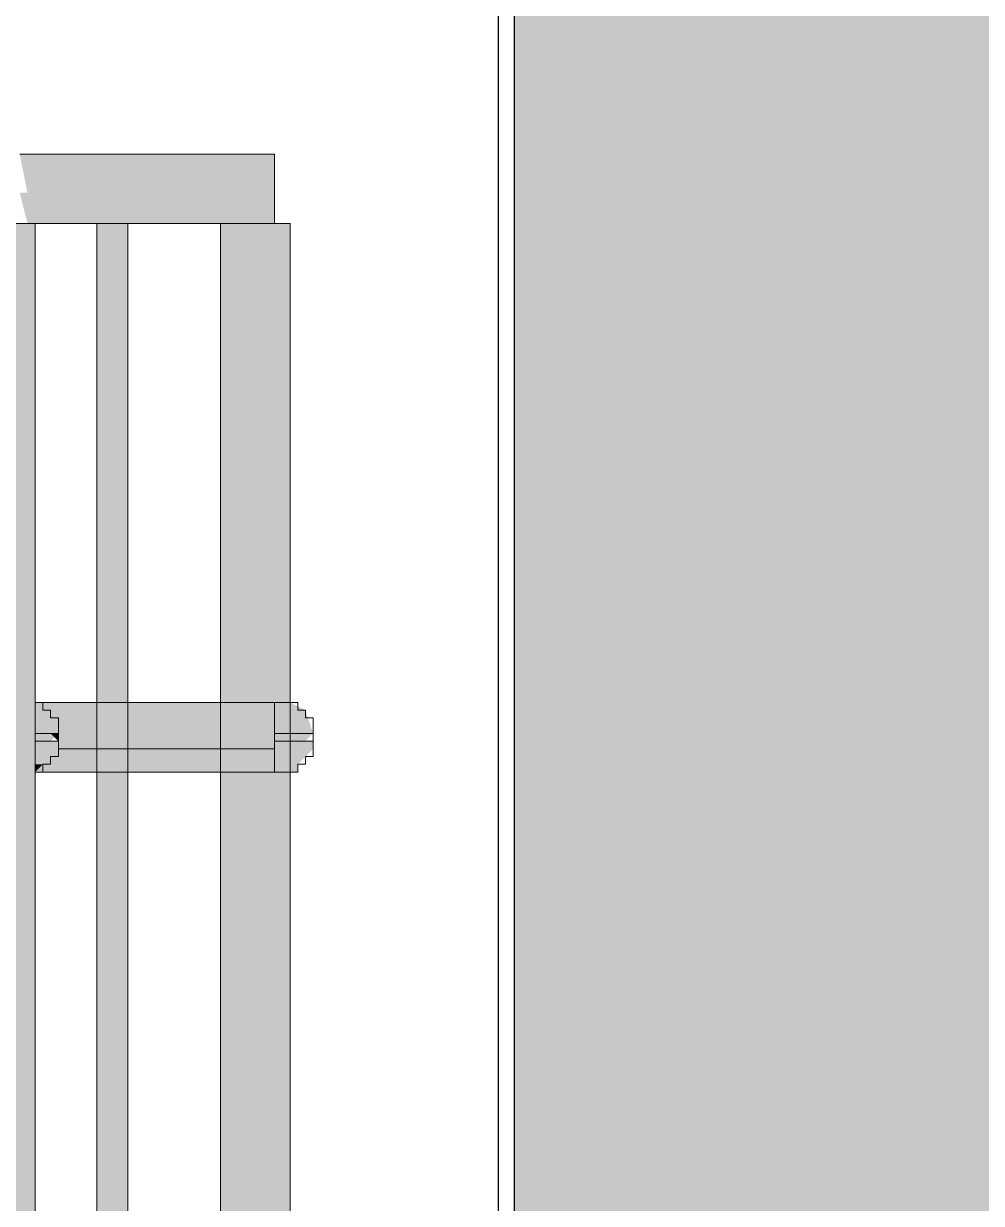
# Model space of a CAD drawing. Header units: millimetres. Extents: x -11345 to 411485, y -9810 to 73012.
# Drawn here: x 116058 to 116583, y -1275 to -629 of the extents above; entities that cross this region are included whole.
import ezdxf

# ---------------------------------------------------------------- set-up
doc = ezdxf.new("R2010")
doc.units = ezdxf.units.MM
doc.layers.add('PDF _Линии', color=7, linetype='Continuous')
doc.layers.add('PDF _Ограждение', color=7, linetype='Continuous', true_color=0x7f7f7f)
doc.layers.add('PDF _Стены штриховка поверхности', color=7, linetype='Continuous', true_color=0xcacbcc)

msp = doc.modelspace()

# ---------------------------------------------------------------- hatches: boundary and pattern name
at = {"layer": 'PDF _Стены штриховка поверхности', "true_color": 0xfbfbf4, "transparency": 33554687}
h = msp.add_hatch(color=7, dxfattribs=at)
h.paths.add_polyline_path([(116326.6141, 1508.93972), (116326.6141, -1690.91046), (117545.60464, -1690.91046), (117545.60464, 1394.65935), (117456.71992, 1394.65935), (117456.71992, 1508.93972), (118489.47579, 1508.93972), (118489.47579, 1707.8722), (118502.17361, 1707.8722), (118502.17361, 2101.50456), (118451.38234, 2097.27196), (118451.38234, 1927.96772), (118315.93895, 1927.96772), (118315.93895, 2101.50456), (118091.61082, 2097.27196), (118091.61082, 1927.96772), (117956.16743, 1927.96772), (117956.16743, 2101.50456), (117710.67628, 2097.27196), (117710.67628, 1927.96772), (117579.46549, 1927.96772), (117579.46549, 1936.43293), (117575.23289, 2101.50456), (117452.48731, 2101.50456), (117452.48731, 3036.9105), (116335.07931, 3036.9105), (116318.14889, 3032.67789), (116318.14889, 1508.93972)])
h.paths.add_polyline_path([(117304.3461, -1445.41931), (117304.3461, 1834.85038), (117295.88089, 1834.85038), (117295.88089, 1970.29378), (117397.46343, 1970.29378), (117397.46343, 1834.85038), (117388.99822, 1834.85038), (117388.99822, 1576.66141), (117401.69604, 1576.66141), (117401.69604, 1555.49838), (117384.76561, 1555.49838), (117388.99822, 1508.93972), (117384.76561, 1508.93972), (117384.76561, 1394.65935), (117388.99822, -323.7787), (117401.69604, -323.7787), (117401.69604, -344.94173), (117384.76561, -344.94173), (117388.99822, -1280.34767), (117388.99822, -1331.13894), (117401.69604, -1331.13894), (117401.69604, -1348.06937), (117384.76561, -1348.06937), (117384.76561, -1449.65191), (117380.53301, -1458.11712), (117372.0678, -1466.58234), (117355.13737, -1475.04755), (117350.90477, -1479.28015), (117342.43955, -1479.28015), (117325.50913, -1475.04755), (117321.27652, -1466.58234), (117312.81131, -1462.34973), (117308.57871, -1449.65191)], flags=0)

# ---------------------------------------------------------------- linework, layer by layer
at = {"layer": 'PDF _Линии', "lineweight": 30}
for points in [[(116318.14889, -1690.91046), (116318.14889, 3036.9105), (117452.48731, 3036.9105), (117452.48731, 1927.96772), (118502.17361, 1927.96772)], [(116326.6141, 1508.93972), (116326.6141, -1690.91046)]]:
    msp.add_lwpolyline(points, dxfattribs=at)
at = {"layer": 'PDF _Ограждение', "color": 7, "lineweight": 9}
for points in [[(116064.19253, -738.5741), (116195.40331, -738.5741), (116195.40331, -721.64367), (116195.40331, -700.48064), (116055.72732, -700.48064)], [(116026.09907, -1889.84294), (116026.09907, -738.5741), (116043.0295, -738.5741), (116064.19253, -738.5741), (116064.19253, -1889.84294)], [(116114.9838, -738.5741), (116106.51859, -738.5741), (116098.05338, -738.5741)], [(116203.86853, -738.5741), (116186.9381, -738.5741), (116165.77507, -738.5741)], [(116064.19253, -1039.08913), (116195.40331, -1039.08913), (116195.40331, -1022.1587), (116195.40331, -1000.99567), (116064.19253, -1000.99567), (116068.42513, -1000.99567), (116068.42513, -1005.22828), (116072.65774, -1005.22828), (116072.65774, -1009.46088), (116076.89035, -1009.46088), (116076.89035, -1013.69349), (116076.89035, -1017.92609), (116076.89035, -1022.1587), (116076.89035, -1026.39131), (116076.89035, -1030.62391), (116072.65774, -1030.62391), (116072.65774, -1034.85652), (116068.42513, -1034.85652), (116068.42513, -1039.08913), (116064.19253, -1039.08913), (116068.42513, -1039.08913), (116068.42513, -1034.85652), (116072.65774, -1034.85652), (116072.65774, -1030.62391), (116076.89035, -1030.62391), (116076.89035, -1026.39131), (116076.89035, -1022.1587), (116076.89035, -1017.92609), (116076.89035, -1013.69349), (116076.89035, -1009.46088), (116072.65774, -1009.46088), (116072.65774, -1005.22828), (116068.42513, -1005.22828), (116068.42513, -1000.99567), (116064.19253, -1000.99567)], [(116216.56635, -1017.92609), (116216.56635, -1017.92609)], [(116216.56635, -1017.92609), (116216.56635, -1017.92609)]]:
    msp.add_lwpolyline(points, dxfattribs=at)
at = {"layer": 'PDF _Ограждение', "color": 7, "lineweight": 9, "ltscale": 3.59821}
msp.add_lwpolyline([(116098.05338, -738.5741), (116098.05338, -1800.95821)], close=True, dxfattribs=at)
msp.add_lwpolyline([(116114.9838, -738.5741), (116114.9838, -1800.95821)], dxfattribs=at)
at = {"layer": 'PDF _Ограждение', "color": 7, "lineweight": 9, "ltscale": 4.487179}
msp.add_lwpolyline([(116165.77507, -1889.84294), (116165.77507, -738.5741)], dxfattribs=at)
at = {"layer": 'PDF _Ограждение', "color": 7, "lineweight": 9, "ltscale": 4.529511}
msp.add_lwpolyline([(116203.86853, -738.5741), (116203.86853, -1889.84294)], dxfattribs=at)
at = {"layer": 'PDF _Ограждение', "color": 7, "lineweight": 9}
for points in [[(116195.40331, -1039.08913), (116199.63592, -1039.08913), (116203.86853, -1039.08913), (116208.10113, -1039.08913), (116208.10113, -1034.85652), (116212.33374, -1034.85652), (116212.33374, -1030.62391), (116216.56635, -1030.62391), (116216.56635, -1026.39131), (116216.56635, -1022.1587), (116216.56635, -1017.92609), (116216.56635, -1013.69349), (116216.56635, -1009.46088), (116212.33374, -1009.46088), (116212.33374, -1005.22828), (116208.10113, -1005.22828), (116208.10113, -1000.99567), (116203.86853, -1000.99567), (116199.63592, -1000.99567), (116195.40331, -1000.99567), (116199.63592, -1000.99567), (116203.86853, -1000.99567), (116208.10113, -1000.99567), (116208.10113, -1005.22828), (116212.33374, -1005.22828), (116212.33374, -1009.46088), (116216.56635, -1009.46088), (116216.56635, -1013.69349), (116216.56635, -1017.92609), (116216.56635, -1022.1587), (116216.56635, -1026.39131), (116216.56635, -1030.62391), (116212.33374, -1030.62391), (116212.33374, -1034.85652), (116208.10113, -1034.85652), (116208.10113, -1039.08913), (116203.86853, -1039.08913), (116199.63592, -1039.08913)], [(116216.56635, -1013.69349), (116216.56635, -1009.46088), (116212.33374, -1009.46088), (116212.33374, -1005.22828), (116208.10113, -1005.22828), (116208.10113, -1000.99567), (116203.86853, -1000.99567), (116208.10113, -1000.99567), (116208.10113, -1005.22828), (116212.33374, -1005.22828), (116212.33374, -1009.46088), (116216.56635, -1009.46088)], [(116216.56635, -1026.39131), (116216.56635, -1022.1587)], [(116203.86853, -1039.08913), (116208.10113, -1039.08913), (116208.10113, -1034.85652), (116212.33374, -1034.85652), (116212.33374, -1030.62391), (116216.56635, -1030.62391), (116212.33374, -1030.62391), (116212.33374, -1034.85652), (116208.10113, -1034.85652), (116208.10113, -1039.08913)]]:
    msp.add_lwpolyline(points, close=True, dxfattribs=at)
at = {"layer": 'PDF _Ограждение', "lineweight": 0}
for points in [[(116203.86853, -1000.99567), (116199.63592, -1000.99567), (116203.86853, -1000.99567)], [(116203.86853, -1000.99567), (116203.86853, -1000.99567), (116203.86853, -1000.99567)], [(116076.89035, -1017.92609), (116064.19253, -1017.92609), (116076.89035, -1017.92609)], [(116076.89035, -1017.92609), (116076.89035, -1017.92609), (116076.89035, -1017.92609)], [(116076.89035, -1017.92609), (116076.89035, -1017.92609), (116076.89035, -1017.92609)], [(116216.56635, -1017.92609), (116195.40331, -1017.92609), (116216.56635, -1017.92609)], [(116216.56635, -1017.92609), (116195.40331, -1017.92609), (116216.56635, -1017.92609)], [(116072.65774, -1022.1587), (116064.19253, -1022.1587), (116072.65774, -1022.1587)], [(116076.89035, -1022.1587), (116064.19253, -1022.1587), (116076.89035, -1022.1587)], [(116195.40331, -1026.39131), (116076.89035, -1026.39131), (116195.40331, -1026.39131)], [(116195.40331, -1026.39131), (116076.89035, -1026.39131), (116195.40331, -1026.39131)], [(116212.33374, -1022.1587), (116195.40331, -1022.1587), (116212.33374, -1022.1587)], [(116216.56635, -1022.1587), (116195.40331, -1022.1587), (116216.56635, -1022.1587)], [(116195.40331, -1039.08913), (116064.19253, -1039.08913), (116195.40331, -1039.08913)], [(116195.40331, -1039.08913), (116064.19253, -1039.08913), (116195.40331, -1039.08913)]]:
    msp.add_lwpolyline(points, dxfattribs=at)
for points in [[(116076.89035, -1013.69349), (116076.89035, -1013.69349), (116076.89035, -1013.69349)], [(116216.56635, -1013.69349), (116216.56635, -1013.69349), (116216.56635, -1013.69349)], [(116076.89035, -1017.92609), (116076.89035, -1017.92609), (116076.89035, -1017.92609)], [(116064.19253, -1039.08913), (116064.19253, -1039.08913), (116064.19253, -1039.08913)], [(116203.86853, -1039.08913), (116195.40331, -1039.08913), (116203.86853, -1039.08913)]]:
    msp.add_lwpolyline(points, close=True, dxfattribs=at)
at = {"layer": 'PDF _Ограждение', "transparency": 33554559}
for points in [[(116195.40331, -700.48064), (116055.72732, -700.48064), (116055.72732, -700.48064)], [(116195.40331, -700.48064), (116055.72732, -700.48064), (116195.40331, -721.64367)], [(116055.72732, -700.48064), (116195.40331, -721.64367), (116059.95992, -721.64367)], [(116195.40331, -721.64367), (116055.72732, -721.64367), (116195.40331, -738.5741)], [(116055.72732, -721.64367), (116195.40331, -738.5741), (116059.95992, -738.5741)], [(116064.19253, -738.5741), (116043.0295, -738.5741), (116064.19253, -1805.19082)], [(116043.0295, -738.5741), (116064.19253, -1805.19082), (116043.0295, -1805.19082)], [(116098.05338, -738.5741), (116098.05338, -738.5741), (116059.95992, -738.5741)], [(116098.05338, -738.5741), (116059.95992, -738.5741), (116195.40331, -738.5741)], [(116098.05338, -738.5741), (116098.05338, -916.34355), (116098.05338, -916.34355)], [(116098.05338, -916.34355), (116098.05338, -916.34355), (116098.05338, -738.5741)], [(116106.51859, -738.5741), (116098.05338, -738.5741), (116106.51859, -916.34355)], [(116098.05338, -738.5741), (116106.51859, -916.34355), (116098.05338, -916.34355)], [(116114.9838, -738.5741), (116106.51859, -738.5741), (116114.9838, -1000.99567)], [(116106.51859, -738.5741), (116114.9838, -1000.99567), (116106.51859, -1000.99567)], [(116186.9381, -738.5741), (116165.77507, -738.5741), (116186.9381, -916.34355)], [(116165.77507, -738.5741), (116186.9381, -916.34355), (116165.77507, -916.34355)], [(116203.86853, -738.5741), (116186.9381, -738.5741), (116203.86853, -1000.99567)], [(116186.9381, -738.5741), (116203.86853, -1000.99567), (116186.9381, -1000.99567)], [(116098.05338, -916.34355), (116098.05338, -1000.99567), (116098.05338, -1000.99567)], [(116098.05338, -1000.99567), (116098.05338, -1000.99567), (116098.05338, -916.34355)], [(116106.51859, -916.34355), (116098.05338, -916.34355), (116106.51859, -1000.99567)], [(116098.05338, -916.34355), (116106.51859, -1000.99567), (116098.05338, -1000.99567)], [(116186.9381, -916.34355), (116165.77507, -916.34355), (116186.9381, -1000.99567)], [(116165.77507, -916.34355), (116186.9381, -1000.99567), (116165.77507, -1000.99567)], [(116064.19253, -1000.99567), (116072.65774, -1005.22828), (116064.19253, -1005.22828)], [(116064.19253, -1000.99567), (116064.19253, -1000.99567), (116195.40331, -1000.99567)], [(116064.19253, -1000.99567), (116195.40331, -1000.99567), (116195.40331, -1000.99567)], [(116195.40331, -1000.99567), (116195.40331, -1000.99567), (116064.19253, -1000.99567)], [(116195.40331, -1000.99567), (116064.19253, -1000.99567), (116195.40331, -1005.22828)], [(116064.19253, -1000.99567), (116195.40331, -1005.22828), (116072.65774, -1005.22828)], [(116203.86853, -1000.99567), (116186.9381, -1000.99567), (116199.63592, -1000.99567)], [(116186.9381, -1000.99567), (116203.86853, -1000.99567), (116203.86853, -1000.99567)], [(116195.40331, -1000.99567), (116203.86853, -1000.99567), (116203.86853, -1000.99567)], [(116203.86853, -1000.99567), (116195.40331, -1000.99567), (116212.33374, -1005.22828)], [(116195.40331, -1000.99567), (116212.33374, -1005.22828), (116195.40331, -1005.22828)], [(116203.86853, -1000.99567), (116203.86853, -1000.99567), (116199.63592, -1000.99567)], [(116072.65774, -1005.22828), (116064.19253, -1005.22828), (116076.89035, -1017.92609)], [(116064.19253, -1005.22828), (116076.89035, -1017.92609), (116064.19253, -1017.92609)], [(116195.40331, -1005.22828), (116072.65774, -1005.22828), (116195.40331, -1009.46088)], [(116072.65774, -1005.22828), (116195.40331, -1009.46088), (116072.65774, -1009.46088)], [(116212.33374, -1005.22828), (116195.40331, -1005.22828), (116216.56635, -1017.92609)], [(116195.40331, -1005.22828), (116216.56635, -1017.92609), (116195.40331, -1017.92609)], [(116195.40331, -1009.46088), (116072.65774, -1009.46088), (116195.40331, -1017.92609)], [(116072.65774, -1009.46088), (116195.40331, -1017.92609), (116076.89035, -1017.92609)], [(116072.65774, -1013.69349), (116076.89035, -1017.92609), (116076.89035, -1017.92609)], [(116076.89035, -1013.69349), (116076.89035, -1017.92609), (116076.89035, -1017.92609)], [(116076.89035, -1017.92609), (116076.89035, -1017.92609), (116076.89035, -1013.69349)], [(116216.56635, -1013.69349), (116216.56635, -1017.92609), (116216.56635, -1017.92609)], [(116216.56635, -1017.92609), (116216.56635, -1017.92609), (116216.56635, -1013.69349)], [(116064.19253, -1017.92609), (116076.89035, -1017.92609), (116076.89035, -1017.92609)], [(116072.65774, -1017.92609), (116072.65774, -1017.92609), (116064.19253, -1017.92609)], [(116072.65774, -1017.92609), (116064.19253, -1017.92609), (116076.89035, -1017.92609)], [(116064.19253, -1017.92609), (116076.89035, -1017.92609), (116076.89035, -1017.92609)], [(116064.19253, -1017.92609), (116072.65774, -1017.92609), (116076.89035, -1017.92609)], [(116076.89035, -1017.92609), (116064.19253, -1017.92609), (116072.65774, -1022.1587)], [(116064.19253, -1017.92609), (116072.65774, -1022.1587), (116064.19253, -1022.1587)], [(116076.89035, -1017.92609), (116072.65774, -1017.92609), (116072.65774, -1017.92609)], [(116076.89035, -1022.1587), (116076.89035, -1022.1587), (116072.65774, -1017.92609)], [(116076.89035, -1022.1587), (116072.65774, -1017.92609), (116076.89035, -1017.92609)], [(116076.89035, -1017.92609), (116076.89035, -1022.1587), (116076.89035, -1022.1587)], [(116195.40331, -1017.92609), (116076.89035, -1017.92609), (116195.40331, -1022.1587)], [(116076.89035, -1017.92609), (116195.40331, -1022.1587), (116076.89035, -1022.1587)], [(116195.40331, -1017.92609), (116216.56635, -1017.92609), (116216.56635, -1017.92609)], [(116216.56635, -1017.92609), (116216.56635, -1017.92609), (116195.40331, -1017.92609)], [(116195.40331, -1017.92609), (116216.56635, -1017.92609), (116216.56635, -1017.92609)], [(116216.56635, -1017.92609), (116216.56635, -1017.92609), (116195.40331, -1017.92609)], [(116216.56635, -1017.92609), (116195.40331, -1017.92609), (116212.33374, -1022.1587)], [(116195.40331, -1017.92609), (116212.33374, -1022.1587), (116195.40331, -1022.1587)], [(116216.56635, -1017.92609), (116216.56635, -1022.1587), (116216.56635, -1022.1587)], [(116064.19253, -1022.1587), (116072.65774, -1022.1587), (116072.65774, -1022.1587)], [(116064.19253, -1022.1587), (116076.89035, -1022.1587), (116076.89035, -1022.1587)], [(116076.89035, -1022.1587), (116076.89035, -1022.1587), (116064.19253, -1022.1587)], [(116076.89035, -1022.1587), (116064.19253, -1022.1587), (116072.65774, -1022.1587)], [(116076.89035, -1022.1587), (116064.19253, -1022.1587), (116076.89035, -1026.39131)], [(116064.19253, -1022.1587), (116076.89035, -1026.39131), (116064.19253, -1026.39131)], [(116076.89035, -1026.39131), (116064.19253, -1026.39131), (116068.42513, -1034.85652)], [(116064.19253, -1026.39131), (116068.42513, -1034.85652), (116064.19253, -1034.85652)], [(116072.65774, -1022.1587), (116072.65774, -1022.1587), (116195.40331, -1022.1587)], [(116072.65774, -1022.1587), (116195.40331, -1022.1587), (116195.40331, -1022.1587)], [(116195.40331, -1022.1587), (116195.40331, -1022.1587), (116072.65774, -1022.1587)], [(116195.40331, -1022.1587), (116072.65774, -1022.1587), (116076.89035, -1022.1587)], [(116072.65774, -1022.1587), (116195.40331, -1022.1587), (116195.40331, -1022.1587)], [(116076.89035, -1026.39131), (116195.40331, -1030.62391), (116072.65774, -1030.62391)], [(116195.40331, -1022.1587), (116076.89035, -1022.1587), (116195.40331, -1026.39131)], [(116076.89035, -1022.1587), (116195.40331, -1026.39131), (116076.89035, -1026.39131)], [(116076.89035, -1026.39131), (116195.40331, -1026.39131), (116195.40331, -1026.39131)], [(116195.40331, -1026.39131), (116195.40331, -1026.39131), (116076.89035, -1026.39131)], [(116195.40331, -1026.39131), (116076.89035, -1026.39131), (116195.40331, -1030.62391)], [(116195.40331, -1022.1587), (116212.33374, -1022.1587), (116212.33374, -1022.1587)], [(116195.40331, -1022.1587), (116216.56635, -1022.1587), (116216.56635, -1022.1587)], [(116216.56635, -1022.1587), (116216.56635, -1022.1587), (116195.40331, -1022.1587)], [(116216.56635, -1022.1587), (116195.40331, -1022.1587), (116212.33374, -1022.1587)], [(116216.56635, -1022.1587), (116195.40331, -1022.1587), (116216.56635, -1026.39131)], [(116195.40331, -1022.1587), (116216.56635, -1026.39131), (116195.40331, -1026.39131)], [(116216.56635, -1026.39131), (116195.40331, -1026.39131), (116208.10113, -1034.85652)], [(116195.40331, -1026.39131), (116208.10113, -1034.85652), (116195.40331, -1034.85652)], [(116072.65774, -1030.62391), (116195.40331, -1039.08913), (116064.19253, -1039.08913)], [(116195.40331, -1030.62391), (116072.65774, -1030.62391), (116195.40331, -1039.08913)], [(116068.42513, -1034.85652), (116064.19253, -1034.85652), (116064.19253, -1039.08913)], [(116064.19253, -1034.85652), (116064.19253, -1039.08913), (116064.19253, -1039.08913)], [(116064.19253, -1039.08913), (116195.40331, -1039.08913), (116195.40331, -1039.08913)], [(116195.40331, -1039.08913), (116195.40331, -1039.08913), (116064.19253, -1039.08913)], [(116098.05338, -1039.08913), (116098.05338, -1039.08913), (116064.19253, -1039.08913)], [(116098.05338, -1039.08913), (116064.19253, -1039.08913), (116195.40331, -1039.08913)], [(116098.05338, -1039.08913), (116098.05338, -1398.86064), (116098.05338, -1398.86064)], [(116098.05338, -1398.86064), (116098.05338, -1398.86064), (116098.05338, -1039.08913)], [(116106.51859, -1039.08913), (116098.05338, -1039.08913), (116106.51859, -1398.86064)], [(116098.05338, -1039.08913), (116106.51859, -1398.86064), (116098.05338, -1398.86064)], [(116114.9838, -1039.08913), (116106.51859, -1039.08913), (116114.9838, -1398.86064)], [(116106.51859, -1039.08913), (116114.9838, -1398.86064), (116106.51859, -1398.86064)], [(116186.9381, -1039.08913), (116165.77507, -1039.08913), (116186.9381, -1398.86064)], [(116165.77507, -1039.08913), (116186.9381, -1398.86064), (116165.77507, -1398.86064)], [(116203.86853, -1039.08913), (116186.9381, -1039.08913), (116203.86853, -1398.86064)], [(116186.9381, -1039.08913), (116203.86853, -1398.86064), (116186.9381, -1398.86064)], [(116208.10113, -1034.85652), (116195.40331, -1034.85652), (116208.10113, -1039.08913)], [(116195.40331, -1034.85652), (116208.10113, -1039.08913), (116195.40331, -1039.08913)], [(116195.40331, -1039.08913), (116199.63592, -1039.08913), (116199.63592, -1039.08913)], [(116199.63592, -1039.08913), (116199.63592, -1039.08913), (116195.40331, -1039.08913)], [(116199.63592, -1039.08913), (116195.40331, -1039.08913), (116208.10113, -1039.08913)], [(116199.63592, -1039.08913), (116203.86853, -1039.08913), (116195.40331, -1039.08913)], [(116203.86853, -1039.08913), (116203.86853, -1039.08913), (116195.40331, -1039.08913)], [(116199.63592, -1039.08913), (116199.63592, -1039.08913), (116203.86853, -1039.08913)], [(116199.63592, -1039.08913), (116203.86853, -1039.08913), (116203.86853, -1039.08913)]]:
    msp.add_solid(points, dxfattribs=at)

doc.saveas('drawing.dxf')
